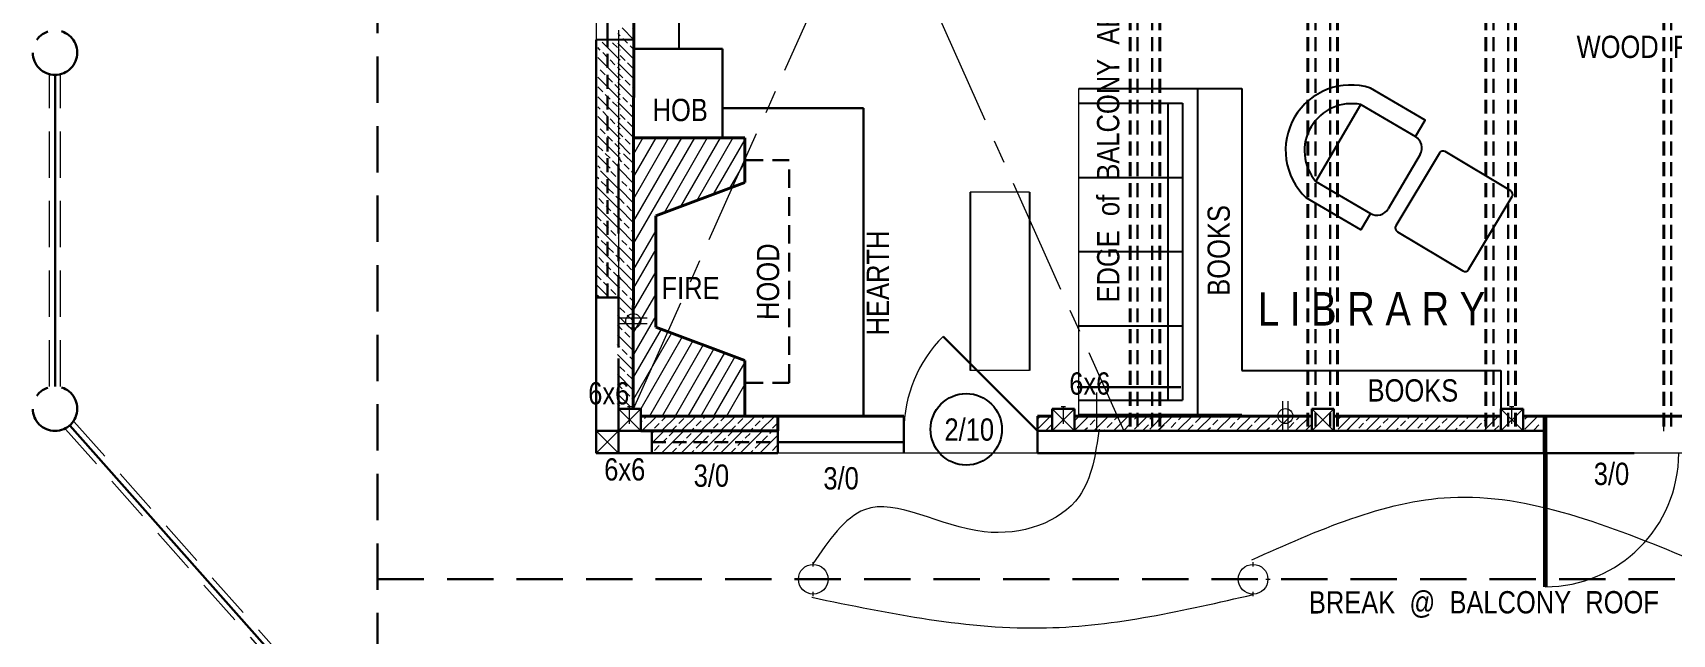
# Model space of a CAD drawing. Header units: inches. Extents: x -298 to 15350, y -6 to 2753.
# Drawn here: x 4408 to 4850.3, y 1211.4 to 1373.5 of the extents above; entities that cross this region are included whole.
import ezdxf

# ---------------------------------------------------------------- set-up
doc = ezdxf.new("R2010")
doc.units = ezdxf.units.IN
doc.header["$MEASUREMENT"] = 0
doc.linetypes.add('CENTER', pattern=[2, 1.25, -0.25, 0.25, -0.25])
doc.linetypes.add('HIDDEN', pattern=[0.375, 0.25, -0.125])
for name, color, linetype, lineweight in [('DOORS', 7, 'Continuous', 60), ('ELEC', 6, 'Continuous', 30), ('ELEC SYMBOLS', 7, 'Continuous', 20), ('FLOOR BEAMS', 18, 'Continuous', 30), ('FURNITURE', 36, 'Continuous', 25), ('HVAC', 1, 'Continuous', 50), ('MASONRY', 1, 'Continuous', 30), ('ROOF', 7, 'HIDDEN', 30), ('STAIRS', 7, 'Continuous', 20), ('WALL FRAMING', 9, 'CENTER', 30), ('WALLS', 7, 'Continuous', 30), ('WINDOWS', 5, 'Continuous', 30)]:
    doc.layers.add(name, color=color, linetype=linetype, lineweight=lineweight)
doc.layers.add('TEXT', color=7, linetype='Continuous')
doc.layers.add('TEXT80', color=9, linetype='Continuous')
doc.styles.add('ARCHENT', font='technical.ttf', dxfattribs={"height": 6})

msp = doc.modelspace()

# ---------------------------------------------------------------- hatches: boundary and pattern name
at = {"layer": 'DOORS', "linetype": 'Continuous', "lineweight": 9, "ltscale": 25}
h = msp.add_hatch(dxfattribs=at)
h.set_pattern_fill('ANSI33', color=0, scale=15, angle=90, style=0)
h.set_pattern_definition([(135, (5826.5848, -3601.031), (-2.6516504, -2.6516504), []), (135, (5826.5848, -3598.3793), (-2.6516504, -2.6516504), [1.875, -0.9375])])
h.paths.add_polyline_path([(4563.42795, 1336.98631), (4566.42795, 1336.98631), (4566.42795, 1370.98631), (4563.42795, 1370.98631)])
h.paths.add_polyline_path([(4560.42795, 1336.98631), (4563.42795, 1336.98631), (4563.42795, 1370.98631), (4560.42795, 1370.98631)])
h = msp.add_hatch(dxfattribs=at)
h.set_pattern_fill('ANSI33', color=0, scale=15, angle=90, style=0)
h.set_pattern_definition([(135, (5832, -3597.2067), (-2.6516504, -2.6516504), []), (135, (5832, -3594.555), (-2.6516504, -2.6516504), [1.875, -0.9375])])
h.paths.add_polyline_path([(4565.84336, 1340.81053), (4568.84336, 1340.81053), (4568.84336, 1374.81053), (4565.84336, 1374.81053)])
h.paths.add_polyline_path([(4570.12206, 1340.81053), (4570.17756, 1374.81053), (4568.84336, 1374.81053), (4568.84336, 1340.81053)])
h = msp.add_hatch(dxfattribs=at)
h.set_pattern_fill('ANSI33', color=0, scale=15, angle=90, style=0)
h.set_pattern_definition([(135, (5832.4073, -3631.121), (-2.6516504, -2.6516504), []), (135, (5832.4073, -3628.4694), (-2.6516504, -2.6516504), [1.875, -0.9375])])
h.paths.add_polyline_path([(4566.25049, 1306.89614), (4569.25049, 1306.89614), (4569.25049, 1340.89614), (4566.25049, 1340.89614)])
h.paths.add_polyline_path([(4570.06669, 1306.89614), (4570.1222, 1340.89614), (4569.25049, 1340.89614), (4569.25049, 1306.89614)])
h = msp.add_hatch(dxfattribs=at)
h.set_pattern_fill('ANSI33', color=0, scale=15, angle=90, style=0)
h.set_pattern_definition([(135, (5826.1757, -3635.751), (-2.6516504, -2.6516504), []), (135, (5826.1757, -3633.0994), (-2.6516504, -2.6516504), [1.875, -0.9375])])
h.paths.add_polyline_path([(4563.01891, 1302.26622), (4566.01891, 1302.26622), (4566.01891, 1336.26622), (4563.01891, 1336.26622)])
h.paths.add_polyline_path([(4560.01891, 1302.26622), (4563.01891, 1302.26622), (4563.01891, 1336.26622), (4560.01891, 1336.26622)])
h = msp.add_hatch(dxfattribs=at)
h.set_pattern_fill('ANSI33', color=0, scale=15, angle=90, style=0)
h.set_pattern_definition([(135, (5831.8803, -3665.169), (-2.6516504, -2.6516504), []), (135, (5831.8803, -3662.5174), (-2.6516504, -2.6516504), [1.875, -0.9375])])
h.paths.add_polyline_path([(4565.72348, 1272.84814), (4568.72348, 1272.84814), (4568.72348, 1306.84814), (4565.72348, 1306.84814)])
h.paths.add_polyline_path([(4570.01111, 1272.84814), (4570.06662, 1306.84814), (4568.72348, 1306.84814), (4568.72348, 1272.84814)])
h = msp.add_hatch(dxfattribs=at)
h.set_pattern_fill('ANSI33', color=0, scale=15, style=0)
h.set_pattern_definition([(45, (-363, 6), (-2.6516504, 2.6516504), []), (45, (-360.3483, 6), (-2.6516504, 2.6516504), [1.875, -0.9375])])
h.paths.add_polyline_path([(4609.01724, 1266.15682), (4609.01724, 1269.15682), (4572.01724, 1269.15682), (4572.01724, 1266.15682)])
h.paths.add_polyline_path([(4609.01724, 1270.15682), (4572.01724, 1270.15682), (4572.01724, 1269.15682), (4609.01724, 1269.15682)])
h = msp.add_hatch(dxfattribs=at)
h.set_pattern_fill('ANSI33', color=0, scale=15, style=0)
h.set_pattern_definition([(45, (-293.6672, 6.2643), (-2.6516504, 2.6516504), []), (45, (-291.0156, 6.2643), (-2.6516504, 2.6516504), [1.875, -0.9375])])
h.paths.add_polyline_path([(4679.01724, 1269.42111), (4679.01724, 1266.42111), (4683.35002, 1266.42111), (4683.35002, 1269.42111)])
h.paths.add_polyline_path([(4679.01724, 1270.15682), (4679.01724, 1269.42111), (4683.35002, 1269.42111), (4683.35002, 1270.15682)])
h = msp.add_hatch(dxfattribs=at)
h.set_pattern_fill('ANSI33', color=0, scale=15, style=0)
h.set_pattern_definition([(45, (-272.669, 6.2643), (-2.6516504, 2.6516504), []), (45, (-270.017, 6.2643), (-2.6516504, 2.6516504), [1.875, -0.9375])])
h.paths.add_polyline_path([(4689.01724, 1269.42111), (4689.01724, 1266.42111), (4704.34842, 1266.42111), (4704.34842, 1269.42111)])
h.paths.add_polyline_path([(4689.01724, 1270.15682), (4689.01724, 1269.42111), (4704.34842, 1269.42111), (4704.34842, 1270.15682)])
h = msp.add_hatch(dxfattribs=at)
h.set_pattern_fill('ANSI33', color=0, scale=15, style=0)
h.set_pattern_definition([(45, (-267.4755, 6.2643), (-2.6516504, 2.6516504), []), (45, (-264.8238, 6.2643), (-2.6516504, 2.6516504), [1.875, -0.9375])])
h.paths.add_polyline_path([(4705.209, 1269.42111), (4705.209, 1266.42111), (4709.54178, 1266.42111), (4709.54178, 1269.42111)])
h.paths.add_polyline_path([(4705.209, 1270.15682), (4705.209, 1269.42111), (4709.54178, 1269.42111), (4709.54178, 1270.15682)])
h = msp.add_hatch(dxfattribs=at)
h.set_pattern_fill('ANSI33', color=0, scale=15, style=0)
h.set_pattern_definition([(45, (-263.3113, 6.2643), (-2.6516504, 2.6516504), []), (45, (-260.6597, 6.2643), (-2.6516504, 2.6516504), [1.875, -0.9375])])
h.paths.add_polyline_path([(4709.37311, 1269.42111), (4709.37311, 1266.42111), (4713.70589, 1266.42111), (4713.70589, 1269.42111)])
h.paths.add_polyline_path([(4709.37311, 1270.15682), (4709.37311, 1269.42111), (4713.70589, 1269.42111), (4713.70589, 1270.15682)])
h = msp.add_hatch(dxfattribs=at)
h.set_pattern_fill('ANSI33', color=0, scale=15, style=0)
h.set_pattern_definition([(45, (-223.6276, 6.2643), (-2.6516504, 2.6516504), []), (45, (-220.976, 6.2643), (-2.6516504, 2.6516504), [1.875, -0.9375])])
h.paths.add_polyline_path([(4753.3896, 1269.42111), (4711.3896, 1269.42111), (4711.3896, 1266.42111), (4753.3896, 1266.42111)])
h.paths.add_polyline_path([(4753.3896, 1270.15682), (4711.3896, 1270.15682), (4711.3896, 1269.42111), (4753.3896, 1269.42111)])
h = msp.add_hatch(dxfattribs=at)
h.set_pattern_fill('ANSI33', color=0, scale=15, style=0)
h.set_pattern_definition([(45, (-212.5292, 6.2643), (-2.6516504, 2.6516504), []), (45, (-209.8776, 6.2643), (-2.6516504, 2.6516504), [1.875, -0.9375])])
h.paths.add_polyline_path([(4760.15523, 1269.42111), (4760.15523, 1266.42111), (4764.48801, 1266.42111), (4764.48801, 1269.42111)])
h.paths.add_polyline_path([(4760.15523, 1270.15682), (4760.15523, 1269.42111), (4764.48801, 1269.42111), (4764.48801, 1270.15682)])
h = msp.add_hatch(dxfattribs=at)
h.set_pattern_fill('ANSI33', color=0, scale=15, style=0)
h.set_pattern_definition([(45, (-173.0016, 6.034), (-2.6516504, 2.6516504), []), (45, (-170.35, 6.034), (-2.6516504, 2.6516504), [1.875, -0.9375])])
h.paths.add_polyline_path([(4804.01563, 1269.19093), (4762.01563, 1269.19093), (4762.01563, 1266.19093), (4804.01563, 1266.19093)])
h.paths.add_polyline_path([(4804.01563, 1270.15682), (4762.01563, 1270.15682), (4762.01563, 1269.19093), (4804.01563, 1269.19093)])
h = msp.add_hatch(dxfattribs=at)
h.set_pattern_fill('ANSI33', color=0, scale=15, style=0)
h.set_pattern_definition([(45, (-162.175, 6.2643), (-2.6516504, 2.6516504), []), (45, (-159.523, 6.2643), (-2.6516504, 2.6516504), [1.875, -0.9375])])
h.paths.add_polyline_path([(4810.50964, 1269.42111), (4810.50964, 1266.42111), (4814.84243, 1266.42111), (4814.84243, 1269.42111)])
h.paths.add_polyline_path([(4810.50964, 1270.15682), (4810.50964, 1269.42111), (4814.84243, 1269.42111), (4814.84243, 1270.15682)])
h = msp.add_hatch(dxfattribs=at)
h.set_pattern_fill('ANSI33', color=0, scale=15, style=0)
h.set_pattern_definition([(45, (-363, 2e-13), (-2.6516504, 2.6516504), []), (45, (-360.3483, 2e-13), (-2.6516504, 2.6516504), [1.875, -0.9375])])
h.paths.add_polyline_path([(4575.01724, 1263.15682), (4575.01724, 1260.15682), (4609.01724, 1260.15682), (4609.01724, 1263.15682)])
h.paths.add_polyline_path([(4575.01724, 1266.15682), (4575.01724, 1263.15682), (4609.01724, 1263.15682), (4609.01724, 1266.15682)])

# ---------------------------------------------------------------- linework, layer by layer
at = {"layer": 'DOORS', "color": 9, "ltscale": 15}
for q in [(4816.01563, 1270.15682), (4816.01563, 1224.15682)]:
    msp.add_line((4816.01563, 1260.15682), q, dxfattribs=at)
at = {"layer": 'DOORS', "color": 7, "linetype": 'Continuous', "lineweight": 9, "ltscale": 25}
msp.add_arc((4816.01563, 1260.15682), 36, 270, 0, dxfattribs=at)
at = {"layer": 'ELEC', "lineweight": 20, "ltscale": 15}
for p, q in [((4573.79433, 1296.53464), (4565.99989, 1296.53464)), ((4573.79433, 1295.03464), (4565.99989, 1295.03464)), ((4745.18445, 1266.36957), (4745.18445, 1274.16401)), ((4746.68445, 1266.36957), (4746.68445, 1274.16401))]:
    msp.add_line(p, q, dxfattribs=at)
for centre in [(4569.99989, 1295.78464), (4745.93445, 1270.16401)]:
    msp.add_circle(centre, 2, dxfattribs=at)
at = {"layer": 'ELEC SYMBOLS', "color": 6, "linetype": 'Continuous', "lineweight": 20, "ltscale": 150}
for p, q in [((4694.91909, 1276.52975), (4694.91909, 1266.32018)), ((4618.54466, 1229.57646), (4618.54466, 1230.77318)), ((4737.20647, 1229.57646), (4737.20647, 1230.77318)), ((4613.9463, 1226.17482), (4615.14302, 1226.17482)), ((4621.9463, 1226.17482), (4623.14302, 1226.17482)), ((4732.60811, 1226.17482), (4733.80483, 1226.17482)), ((4740.60811, 1226.17482), (4741.80483, 1226.17482)), ((4618.54466, 1221.57646), (4618.54466, 1222.77318)), ((4737.20647, 1221.57646), (4737.20647, 1222.77318))]:
    msp.add_line(p, q, dxfattribs=at)
at = {"layer": 'ELEC SYMBOLS', "color": 6, "lineweight": 20, "ltscale": 15}
for centre in [(4618.54466, 1226.17482), (4737.20647, 1226.17482)]:
    msp.add_circle(centre, 4, dxfattribs=at)
at = {"layer": 'ELEC SYMBOLS', "color": 6, "lineweight": 9, "ltscale": 25}
for points in [[(4695.65017, 1266.67557), (4690.28155, 1248.49789), (4664.63153, 1238.96207), (4632.41988, 1244.92196), (4618.40185, 1230.32022)], [(4736.86111, 1231.40605), (4790.41442, 1248.24373), (4854.8282, 1231.78023)], [(4618.14504, 1221.30345), (4681.43532, 1213.0717), (4737.23561, 1222.05179)]]:
    msp.add_spline(points, degree=3, dxfattribs=at)
at = {"layer": 'FLOOR BEAMS', "color": 3, "linetype": 'HIDDEN', "lineweight": 40, "ltscale": 15}
for p, q in [((4704.01563, 1411.69476), (4704.01563, 1265.69475)), ((4712.01563, 1411.69476), (4712.01563, 1265.69475)), ((4752.01563, 1411.69476), (4752.01563, 1265.69475)), ((4760.01563, 1411.69476), (4760.01563, 1265.69475)), ((4800.01563, 1411.69476), (4800.01563, 1265.69475)), ((4808.01563, 1411.69476), (4808.01563, 1265.69475)), ((4848.01563, 1411.69476), (4848.01563, 1265.69475))]:
    msp.add_line(p, q, dxfattribs=at)
at = {"layer": 'FLOOR BEAMS', "color": 9, "linetype": 'HIDDEN', "lineweight": 30, "ltscale": 15}
for p, q in [((4706.01563, 1411.69476), (4706.01563, 1265.69475)), ((4710.01563, 1411.69476), (4710.01563, 1265.69475)), ((4754.01563, 1411.69476), (4754.01563, 1265.69475)), ((4758.01563, 1411.69476), (4758.01563, 1265.69475)), ((4802.01563, 1411.69476), (4802.01563, 1265.69475)), ((4806.01563, 1411.69476), (4806.01563, 1265.69475)), ((4850.01563, 1411.69476), (4850.01563, 1265.69475))]:
    msp.add_line(p, q, dxfattribs=at)
at = {"layer": 'FLOOR BEAMS', "color": 7, "linetype": 'HIDDEN', "lineweight": 20, "ltscale": 20}
msp.add_line((4566.01724, 1266.15682), (4568.55314, 1266.15682), dxfattribs=at)
at = {"layer": 'FURNITURE', "linetype": 'Continuous', "ltscale": 20}
for p, q in [((4582.25077, 1450.14981), (4582.25077, 1369.15682)), ((4582.25077, 1369.15682), (4570.16833, 1369.15682)), ((4690.20623, 1358.49457), (4734.20623, 1358.49457)), ((4690.20623, 1358.49457), (4734.20623, 1358.49457)), ((4722.20623, 1358.49457), (4722.20623, 1270.49457)), ((4734.20623, 1358.49457), (4734.20623, 1282.49457)), ((4690.20623, 1354.49457), (4718.20623, 1354.49457)), ((4690.20623, 1354.49457), (4718.20623, 1354.49457)), ((4714.20623, 1354.49457), (4714.20623, 1274.49457)), ((4718.20623, 1354.49457), (4718.20623, 1274.49457)), ((4690.20623, 1334.49457), (4718.20623, 1334.49457)), ((4660.86601, 1330.49457), (4660.86601, 1282.49457)), ((4676.86601, 1330.49457), (4676.86601, 1282.49457)), ((4690.20623, 1314.49457), (4718.20623, 1314.49457)), ((4690.20623, 1294.49457), (4718.20623, 1294.49457)), ((4734.20623, 1282.49457), (4804.01724, 1282.49457)), ((4804.01724, 1282.49457), (4804.01724, 1270.49457)), ((4717.70623, 1277.99457), (4689.70623, 1277.99457)), ((4689.70623, 1277.99457), (4717.70623, 1277.99457)), ((4690.20623, 1274.49457), (4718.20623, 1274.49457)), ((4734.20623, 1270.49457), (4690.20623, 1270.49457))]:
    msp.add_line(p, q, dxfattribs=at)
at = {"layer": 'FURNITURE', "color": 46, "linetype": 'Continuous', "lineweight": 20, "ltscale": 20}
msp.add_line((4690.20623, 1270.49457), (4690.20623, 1358.49457), dxfattribs=at)
at = {"layer": 'FURNITURE', "linetype": 'Continuous', "ltscale": 0.75}
for p, q in [((4754.14773, 1333.42768), (4766.30485, 1354.13735)), ((4782.2689, 1340.67264), (4773.68597, 1326.05161)), ((4787.47658, 1341.06676), (4775.72724, 1321.44472)), ((4806.69033, 1330.87991), (4789.03049, 1341.45432)), ((4795.34928, 1309.69538), (4807.09861, 1329.31742)), ((4776.12087, 1319.87615), (4793.78071, 1309.30175))]:
    msp.add_line(p, q, dxfattribs=at)
at = {"layer": 'FURNITURE', "linetype": 'Continuous', "lineweight": 9, "ltscale": 20}
for p, q in [((4676.86601, 1330.49457), (4660.86601, 1330.49457)), ((4676.86601, 1282.49457), (4660.86601, 1282.49457))]:
    msp.add_line(p, q, dxfattribs=at)
at = {"layer": 'FURNITURE', "linetype": 'Continuous', "ltscale": 0.75}
for points in [[(4766.2902, 1354.13127), (4766.2902, 1354.13127), (4780.99614, 1345.4985), (4783.60123, 1349.93629), (4768.8953, 1358.56906)], [(4754.14773, 1333.42768), (4754.14773, 1333.42768), (4768.85367, 1324.79491), (4766.24857, 1320.35712), (4751.54263, 1328.98989)]]:
    msp.add_lwpolyline(points, dxfattribs=at)
for centre, radius, start, end in [((4763.55463, 1341.82869), 17.58189, 72.2663418, 226.9055618), ((4763.77652, 1341.69844), 12.69327, 78.5105418, 220.6613018), ((4779.20993, 1342.45366), 3.5301, 329.5859418, 59.5859418), ((4788.45768, 1340.47929), 1.14354, 59.0875554, 149.0875554), ((4806.11751, 1329.90489), 1.14354, 329.0875554, 59.0875554), ((4770.64165, 1327.83871), 3.5301, 239.5859418, 329.5859418), ((4776.70834, 1320.85725), 1.14354, 149.0875554, 239.0875554), ((4794.36818, 1310.28285), 1.14354, 239.0875554, 329.0875554)]:
    msp.add_arc(centre, radius, start, end, dxfattribs=at)
at = {"layer": 'HVAC', "lineweight": 20, "ltscale": 15}
for p, q in [((4799.98362, 1266.12587), (4799.98362, 1269.12587)), ((4847.98362, 1266.12587), (4847.98362, 1269.12587))]:
    msp.add_line(p, q, dxfattribs=at)
at = {"layer": 'MASONRY', "color": 1, "linetype": 'Continuous', "lineweight": 30, "ltscale": 15}
for p, q in [((4594.08601, 1369.15682), (4570.08601, 1369.15682)), ((4632.08601, 1353.15682), (4594.08601, 1353.15682))]:
    msp.add_line(p, q, dxfattribs=at)
at = {"layer": 'MASONRY', "color": 1, "linetype": 'Continuous', "lineweight": 30, "ltscale": 20}
for p, q in [((4594.08601, 1369.15682), (4594.08601, 1345.15682)), ((4632.08601, 1353.15682), (4632.08601, 1270.15682))]:
    msp.add_line(p, q, dxfattribs=at)
at = {"layer": 'MASONRY', "color": 1, "linetype": 'Continuous', "lineweight": 40, "ltscale": 15}
for p, q in [((4600.08601, 1345.15682), (4570.08601, 1345.15682)), ((4600.08601, 1345.15682), (4600.08601, 1333.15682)), ((4576.08601, 1324.15682), (4576.08601, 1294.15682)), ((4600.08601, 1285.15682), (4600.08601, 1270.15682))]:
    msp.add_line(p, q, dxfattribs=at)
at = {"layer": 'MASONRY', "color": 1, "linetype": 'Continuous', "lineweight": 9, "ltscale": 20}
for p, q in [((4586.47832, 1345.15682), (4570.08601, 1316.76451)), ((4579.55011, 1345.15682), (4570.08601, 1328.76451)), ((4576.08601, 1345.15682), (4570.08601, 1334.76451)), ((4572.62191, 1345.15682), (4570.08601, 1340.76451)), ((4583.01422, 1345.15682), (4570.08601, 1322.76451)), ((4589.94242, 1345.15682), (4578.29669, 1324.98582)), ((4593.40652, 1345.15682), (4582.71804, 1326.64383)), ((4596.87062, 1345.15682), (4587.13939, 1328.30183)), ((4600.08601, 1344.72604), (4591.56075, 1329.95984)), ((4600.08601, 1338.72604), (4595.9821, 1331.61785)), ((4576.08601, 1320.15682), (4570.08601, 1309.76451)), ((4576.08601, 1315.15682), (4570.08601, 1304.76451)), ((4576.08601, 1309.15682), (4570.08601, 1298.76451)), ((4576.08601, 1303.15682), (4570.08601, 1292.76451)), ((4576.08601, 1297.15682), (4570.08601, 1286.76451)), ((4577.5098, 1293.62289), (4570.08601, 1280.76451)), ((4580.35739, 1292.55505), (4570.08601, 1274.76451)), ((4583.20497, 1291.48721), (4572.01724, 1272.10949)), ((4586.05255, 1290.41936), (4574.35396, 1270.15682)), ((4588.90013, 1289.35152), (4577.81806, 1270.15682)), ((4591.74771, 1288.28368), (4581.28217, 1270.15682)), ((4594.5953, 1287.21583), (4584.74627, 1270.15682)), ((4597.44288, 1286.14799), (4588.21037, 1270.15682)), ((4600.08601, 1284.72604), (4591.67447, 1270.15682)), ((4600.08601, 1278.72604), (4595.13857, 1270.15682))]:
    msp.add_line(p, q, dxfattribs=at)
at = {"layer": 'MASONRY', "color": 1, "linetype": 'HIDDEN', "lineweight": 30, "ltscale": 20}
for p, q in [((4600.08601, 1339.15682), (4612.08601, 1339.15682)), ((4612.08601, 1279.15682), (4612.08601, 1339.15682)), ((4600.08601, 1279.15682), (4612.08601, 1279.15682))]:
    msp.add_line(p, q, dxfattribs=at)
at = {"layer": 'MASONRY', "color": 1, "linetype": 'Continuous', "lineweight": 40, "ltscale": 20}
for p, q in [((4600.08601, 1333.15682), (4576.08601, 1324.15682)), ((4600.08601, 1285.15682), (4576.08601, 1294.15682))]:
    msp.add_line(p, q, dxfattribs=at)
at = {"layer": 'ROOF', "color": 9, "linetype": 'HIDDEN', "ltscale": 50}
for p, q in [((4501.01724, 1185.85379), (4501.01724, 1647.15682)), ((4501.01724, 1226.15682), (5064.01724, 1226.15682))]:
    msp.add_line(p, q, dxfattribs=at)
at = {"layer": 'STAIRS', "color": 9, "linetype": 'CENTER', "lineweight": 9, "ltscale": 25}
for p, q in [((4570.08601, 1272.15682), (4702.08601, 1567.15682)), ((4570.36871, 1561.14176), (4702.3671, 1266.14176))]:
    msp.add_line(p, q, dxfattribs=at)
at = {"layer": 'TEXT', "color": 9, "linetype": 'Continuous', "ltscale": 15}
msp.add_circle((4659.82536, 1266.59086), 9.63369, dxfattribs=at)
at = {"layer": 'WALL FRAMING', "color": 9, "ltscale": 15}
for p, q in [((4560.01724, 1371.57114), (4570.08184, 1371.69084)), ((4560.01724, 1302.15682), (4566.01724, 1302.15682)), ((4566.01724, 1266.15682), (4566.01724, 1272.15682)), ((4572.01724, 1272.15682), (4566.01724, 1272.15682)), ((4572.01724, 1266.15682), (4572.01724, 1272.15682)), ((4643.01724, 1260.15682), (4643.01724, 1270.15682)), ((4679.01724, 1260.15682), (4679.01724, 1270.15682)), ((4683.01724, 1266.15682), (4683.01724, 1272.15682)), ((4689.01724, 1272.15682), (4683.01724, 1272.15682)), ((4689.01724, 1266.15682), (4689.01724, 1272.15682)), ((4753.01563, 1266.15682), (4753.01563, 1272.15682)), ((4759.01563, 1272.15682), (4753.01563, 1272.15682)), ((4759.01563, 1266.15682), (4759.01563, 1272.15682)), ((4810.01724, 1272.15682), (4804.01724, 1272.15682)), ((4804.01724, 1272.15682), (4804.01724, 1266.15682)), ((4810.01724, 1272.15682), (4810.01724, 1266.15682)), ((4560.01724, 1260.15682), (4560.01724, 1266.15682)), ((4566.01724, 1266.15682), (4560.01724, 1266.15682)), ((4572.01724, 1266.15682), (4566.01724, 1266.15682)), ((4566.01724, 1260.15682), (4566.01724, 1266.15682)), ((4689.01724, 1266.15682), (4683.01724, 1266.15682)), ((4759.01563, 1266.15682), (4753.01563, 1266.15682)), ((4810.01724, 1266.15682), (4804.01724, 1266.15682)), ((4567.01724, 1260.15682), (4560.01724, 1260.15682)), ((4566.01724, 1260.15682), (4560.01724, 1260.15682))]:
    msp.add_line(p, q, dxfattribs=at)
at = {"layer": 'WALL FRAMING', "linetype": 'Continuous', "ltscale": 15}
for p, q in [((4560.01724, 1260.15682), (4560.01724, 1371.57114)), ((4609.01724, 1266.15682), (4566.01724, 1266.15682)), ((4609.01724, 1260.15682), (4560.01724, 1260.15682))]:
    msp.add_line(p, q, dxfattribs=at)
at = {"layer": 'WALL FRAMING', "color": 9, "linetype": 'HIDDEN', "lineweight": 20, "ltscale": 50}
for p, q in [((4412.51724, 1278.15682), (4412.51724, 1362.15682)), ((4415.51724, 1278.15682), (4415.51724, 1362.15682)), ((4416.87594, 1266.67249), (4485.44851, 1189.34764)), ((4419.12048, 1268.66298), (4487.69305, 1191.33812))]:
    msp.add_line(p, q, dxfattribs=at)
at = {"layer": 'WALL FRAMING', "color": 9, "linetype": 'Continuous', "ltscale": 50}
for p, q in [((4414.01724, 1278.15682), (4414.01724, 1362.15682)), ((4417.99821, 1267.66773), (4486.57078, 1190.34288))]:
    msp.add_line(p, q, dxfattribs=at)
at = {"layer": 'WALL FRAMING', "ltscale": 15}
for p, q in [((4566.01724, 1338.15682), (4566.01724, 1266.15682)), ((4566.01724, 1266.15682), (4566.01724, 1302.15682))]:
    msp.add_line(p, q, dxfattribs=at)
at = {"layer": 'WALL FRAMING', "color": 9, "linetype": 'Continuous', "lineweight": 9, "ltscale": 150}
for p, q in [((4568.42639, 1272.73874), (4569.01724, 1272.73874)), ((4569.01724, 1268.04722), (4569.01724, 1272.73874)), ((4569.01724, 1272.73874), (4569.60809, 1272.73874)), ((4685.42639, 1272.73874), (4686.01724, 1272.73874)), ((4686.01724, 1268.04722), (4686.01724, 1272.73874)), ((4686.01724, 1272.73874), (4686.60809, 1272.73874)), ((4806.40255, 1272.73874), (4806.9934, 1272.73874)), ((4806.9934, 1268.04722), (4806.9934, 1272.73874)), ((4806.9934, 1272.73874), (4807.58425, 1272.73874))]:
    msp.add_line(p, q, dxfattribs=at)
at = {"layer": 'WALL FRAMING', "color": 252, "ltscale": 15}
for p, q in [((4575.01724, 1260.15682), (4575.01724, 1266.15682)), ((4609.01724, 1260.15682), (4609.01724, 1266.15682))]:
    msp.add_line(p, q, dxfattribs=at)
at = {"layer": 'WALL FRAMING', "color": 9, "linetype": 'Continuous', "ltscale": 15}
for p, q in [((4816.01563, 1266.15682), (4679.01724, 1266.15682)), ((4840.01563, 1260.15682), (4679.01724, 1260.15682))]:
    msp.add_line(p, q, dxfattribs=at)
at = {"layer": 'WALL FRAMING', "color": 9, "linetype": 'Continuous', "lineweight": 9, "ltscale": 15}
for p, q in [((4679.01724, 1260.15682), (4609.01724, 1260.15682)), ((4912.01563, 1260.15682), (4840.01563, 1260.15682))]:
    msp.add_line(p, q, dxfattribs=at)
at = {"layer": 'WALL FRAMING', "color": 9, "ltscale": 15}
for centre in [(4414.01724, 1368.15682), (4414.01724, 1272.15682)]:
    msp.add_circle(centre, 6, dxfattribs=at)
at = {"layer": 'WALLS', "color": 7, "linetype": 'Continuous', "lineweight": 40, "ltscale": 15}
for p, q in [((4570.23679, 1411.09872), (4570.00999, 1272.16008)), ((4643.01724, 1270.15682), (4572.01711, 1270.15682)), ((4683.01724, 1270.15682), (4679.01724, 1270.15682)), ((4753.01563, 1270.15682), (4689.01724, 1270.15682)), ((4804.01724, 1270.15682), (4759.01563, 1270.15682)), ((4922.01724, 1270.15682), (4810.01724, 1270.15682)), ((4609.01724, 1266.15682), (4572.01724, 1266.15682))]:
    msp.add_line(p, q, dxfattribs=at)
at = {"layer": 'WALLS', "color": 9, "lineweight": 9, "ltscale": 15}
for p, q in [((4560.01724, 1407.57114), (4560.01724, 1371.57114)), ((4566.01724, 1374.15682), (4566.01724, 1302.15682))]:
    msp.add_line(p, q, dxfattribs=at)
at = {"layer": 'WALLS', "color": 9, "linetype": 'Continuous', "lineweight": 9, "ltscale": 15}
for p, q in [((4566.01724, 1272.15682), (4572.01724, 1266.15682)), ((4566.01724, 1266.15682), (4572.01724, 1272.15682)), ((4683.01724, 1272.15682), (4689.01724, 1266.15682)), ((4683.01724, 1266.15682), (4689.01724, 1272.15682)), ((4753.01563, 1272.15682), (4759.01563, 1266.15682)), ((4753.01563, 1266.15682), (4759.01563, 1272.15682)), ((4804.01724, 1266.15682), (4810.01724, 1272.15682)), ((4810.01724, 1266.15682), (4804.01724, 1272.15682)), ((4560.01724, 1266.15682), (4566.01724, 1260.15682)), ((4560.01724, 1260.15682), (4566.01724, 1266.15682))]:
    msp.add_line(p, q, dxfattribs=at)
at = {"layer": 'WALLS', "color": 7, "lineweight": 40, "ltscale": 15}
msp.add_line((4609.01724, 1266.15682), (4609.01724, 1270.15682), dxfattribs=at)
at = {"layer": 'WINDOWS', "color": 5, "ltscale": 15}
for p, q in [((4563.01724, 1371.57114), (4563.01724, 1407.57114)), ((4653.56139, 1291.61266), (4679.01724, 1266.15682)), ((4609.01724, 1263.15682), (4643.01724, 1263.15682))]:
    msp.add_line(p, q, dxfattribs=at)
at = {"layer": 'WINDOWS', "color": 9, "linetype": 'HIDDEN', "ltscale": 15}
for p, q in [((4563.01724, 1302.15682), (4563.01724, 1371.60682)), ((4575.01724, 1263.15682), (4609.01724, 1263.15682))]:
    msp.add_line(p, q, dxfattribs=at)
at = {"layer": 'WINDOWS', "color": 9, "linetype": 'Continuous', "lineweight": 9, "ltscale": 150}
msp.add_arc((4679.01724, 1266.15682), 36, 135, 180, dxfattribs=at)

# ---------------------------------------------------------------- texts
at = {"layer": 'TEXT80', "width": 360.0625, "attachment_point": 5, "style": 'ARCHENT'}
for s, insert, char_height, rotation in [('{\\C7;EDGE  of  BALCONY  ABOVE}', (4698.1501, 1347.37628), 6, 90.0327705), ('{\\C7;WOOD  FLOOR}', (4849.29694, 1369.67689), 6, 0.0327705), ('{\\C7;BOOKS}', (4727.96281, 1314.81617), 6, 89.9672295), ('{\\C7;FIRE}', (4585.45689, 1304.6848), 6, 359.9672295), ('{\\C7;L I B R A R Y  }', (4769.17212, 1299.08332), 9, 0.0327705), ('{\\C7;BOOKS}', (4780.31617, 1277.03719), 6, 359.9672295), ('{\\C7;BREAK  @  BALCONY  ROOF}', (4799.47042, 1219.3633), 6, 0.0327705)]:
    msp.add_mtext(s, dxfattribs=dict(at, insert=insert, char_height=char_height, rotation=rotation))
at = {"layer": 'TEXT80', "color": 1, "linetype": 'Continuous', "lineweight": 30, "char_height": 6, "width": 360.0625, "attachment_point": 5, "style": 'ARCHENT'}
for s, insert, rotation in [('{\\C7;HOB}', (4582.66635, 1352.64726), 359.9672295), ('{\\C7;HEARTH}', (4635.98474, 1306.04862), 89.9672295), ('{\\C7;HOOD}', (4606.39956, 1306.3918), 89.9672295)]:
    msp.add_mtext(s, dxfattribs=dict(at, insert=insert, rotation=rotation))
at = {"layer": 'TEXT80', "color": 9, "char_height": 6, "width": 360.0625, "attachment_point": 5, "rotation": 0.0327705, "style": 'ARCHENT'}
for s, insert in [('{\\C7;6x6}', (4563.39283, 1276.2612)), ('{\\C7;6x6}', (4693.16037, 1278.89909)), ('{\\C7;2/10}', (4660.64305, 1266.48549)), ('{\\C7;6x6}', (4567.70394, 1255.75015)), ('{\\C7;3/0}', (4591.07838, 1254.06852)), ('{\\C7;3/0}', (4626.06612, 1253.3506)), ('{\\C7;3/0}', (4833.89081, 1254.54486))]:
    msp.add_mtext(s, dxfattribs=dict(at, insert=insert))

doc.saveas('drawing.dxf')
